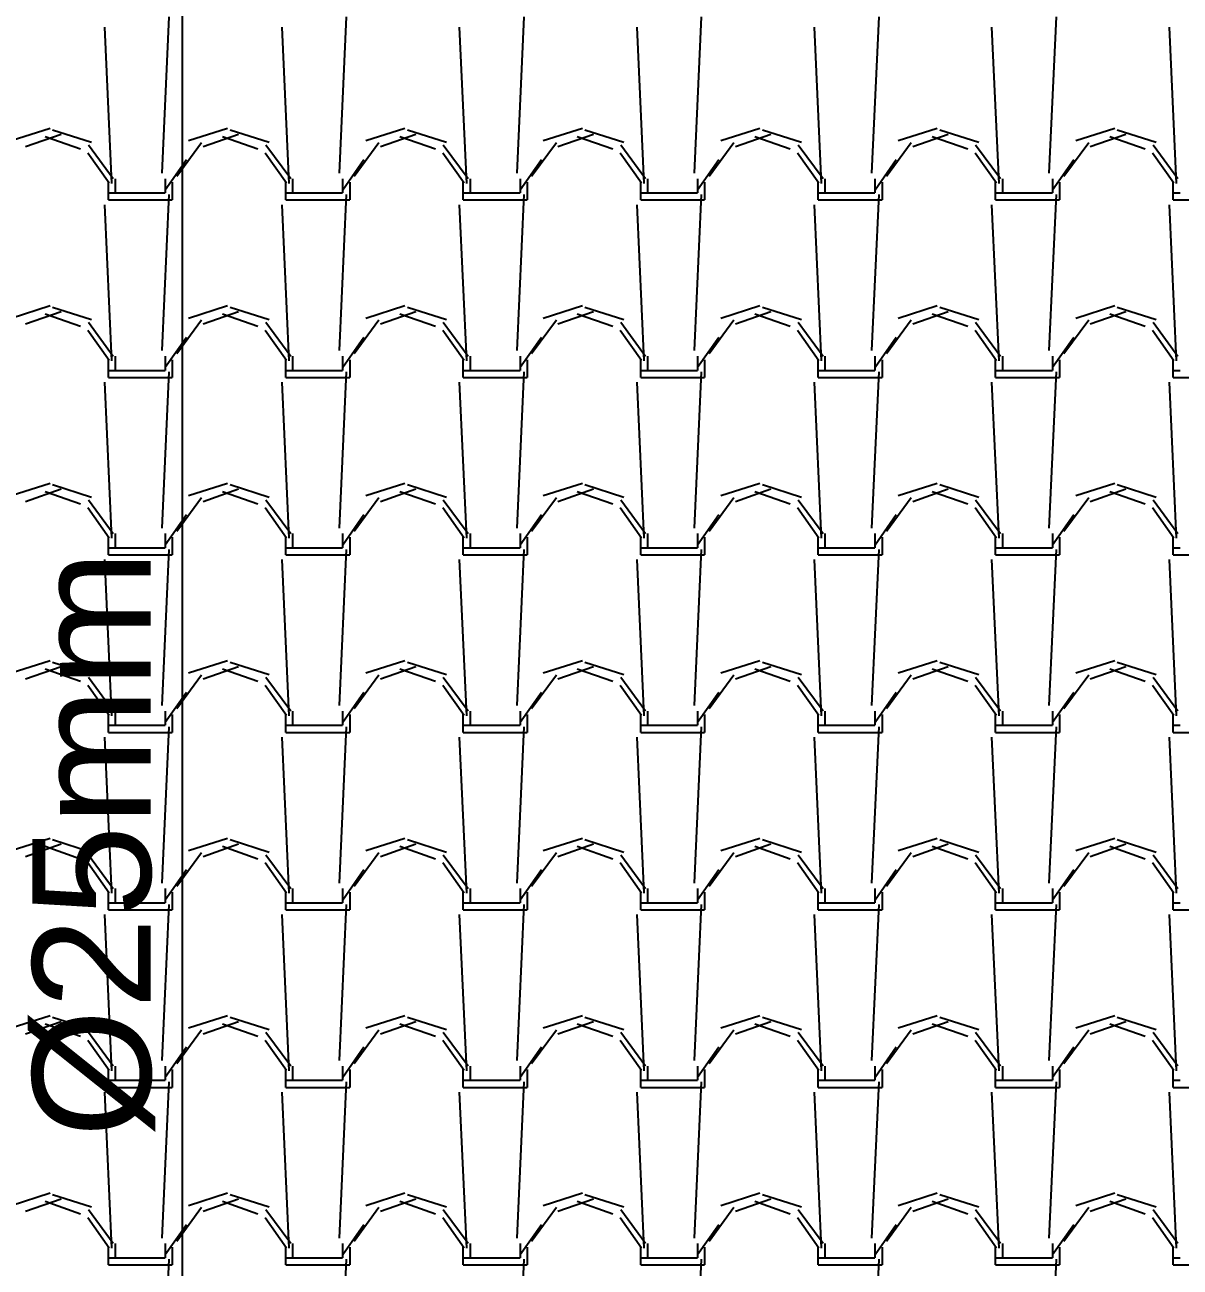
# Model space of a CAD drawing. Header units: millimetres. Extents: x 3923 to 4007, y 744 to 863.
# Drawn here: x 3936.425 to 3938.086, y 832.722 to 834.508 of the extents above; entities that cross this region are included whole.
import ezdxf
from ezdxf.enums import TextEntityAlignment as Align

# ---------------------------------------------------------------- set-up
doc = ezdxf.new("R2010")
doc.units = ezdxf.units.MM
for name, color, linetype in [('-HIDRO', 8, 'Continuous'), ('HID-TUBPRIMARIO', 5, 'Continuous'), ('TEXTO', 3, 'Continuous')]:
    doc.layers.add(name, color=color, linetype=linetype)
doc.styles.get("Standard").update_dxf_attribs({"font": 'arial.ttf'})

msp = doc.modelspace()

# ---------------------------------------------------------------- linework, layer by layer
at = {"layer": '-HIDRO', "linetype": 'Continuous'}
for p, q in [((3936.5503, 834.2797), (3936.5401, 834.5042)), ((3936.6226, 834.2943), (3936.6328, 834.5189)), ((3936.8054, 834.2797), (3936.7952, 834.5042)), ((3936.8777, 834.2943), (3936.8879, 834.5189)), ((3937.0606, 834.2797), (3937.0504, 834.5042)), ((3937.1329, 834.2943), (3937.1431, 834.5189)), ((3937.3157, 834.2797), (3937.3055, 834.5042)), ((3937.388, 834.2943), (3937.3982, 834.5189)), ((3937.5709, 834.2797), (3937.5607, 834.5042)), ((3937.6432, 834.2943), (3937.6534, 834.5189)), ((3937.826, 834.2797), (3937.8158, 834.5042)), ((3937.8983, 834.2943), (3937.9085, 834.5189)), ((3938.0812, 834.2797), (3938.071, 834.5042)), ((3936.4614, 834.3586), (3936.4053, 834.3408)), ((3936.4773, 834.3501), (3936.4262, 834.3322)), ((3936.5052, 834.3288), (3936.4542, 834.3467)), ((3936.5212, 834.3385), (3936.4651, 834.3564)), ((3936.7166, 834.3586), (3936.6604, 834.3408)), ((3936.7324, 834.3501), (3936.6814, 834.3322)), ((3936.7604, 834.3288), (3936.7093, 834.3467)), ((3936.7764, 834.3385), (3936.7202, 834.3564)), ((3936.9717, 834.3586), (3936.9156, 834.3408)), ((3936.9876, 834.3501), (3936.9365, 834.3322)), ((3937.0155, 834.3288), (3936.9645, 834.3467)), ((3937.0315, 834.3385), (3936.9754, 834.3564)), ((3937.2269, 834.3586), (3937.1707, 834.3408)), ((3937.2427, 834.3501), (3937.1917, 834.3322)), ((3937.2707, 834.3288), (3937.2196, 834.3467)), ((3937.2867, 834.3385), (3937.2305, 834.3564)), ((3937.482, 834.3586), (3937.4259, 834.3408)), ((3937.4979, 834.3501), (3937.4468, 834.3322)), ((3937.5258, 834.3288), (3937.4748, 834.3467)), ((3937.5418, 834.3385), (3937.4857, 834.3564)), ((3937.7372, 834.3586), (3937.681, 834.3408)), ((3937.753, 834.3501), (3937.702, 834.3322)), ((3937.781, 834.3288), (3937.7299, 834.3467)), ((3937.797, 834.3385), (3937.7408, 834.3564)), ((3937.9923, 834.3586), (3937.9362, 834.3408)), ((3938.0082, 834.3501), (3937.9571, 834.3322)), ((3938.0361, 834.3288), (3937.9851, 834.3467)), ((3938.0521, 834.3385), (3937.996, 834.3564)), ((3936.5523, 834.2862), (3936.5166, 834.3346)), ((3936.6792, 834.338), (3936.6435, 834.2895)), ((3936.8075, 834.2862), (3936.7717, 834.3346)), ((3936.9344, 834.338), (3936.8987, 834.2895)), ((3937.0626, 834.2862), (3937.0269, 834.3346)), ((3937.1895, 834.338), (3937.1538, 834.2895)), ((3937.3178, 834.2862), (3937.282, 834.3346)), ((3937.4447, 834.338), (3937.409, 834.2895)), ((3937.5729, 834.2862), (3937.5372, 834.3346)), ((3937.6998, 834.338), (3937.6641, 834.2895)), ((3937.8281, 834.2862), (3937.7923, 834.3346)), ((3937.955, 834.338), (3937.9193, 834.2895)), ((3938.0832, 834.2862), (3938.0475, 834.3346)), ((3936.5464, 834.2799), (3936.5157, 834.3233)), ((3936.6577, 834.3133), (3936.6271, 834.2699)), ((3936.8015, 834.2799), (3936.7709, 834.3233)), ((3936.9128, 834.3133), (3936.8822, 834.2699)), ((3937.0567, 834.2799), (3937.026, 834.3233)), ((3937.168, 834.3133), (3937.1374, 834.2699)), ((3937.3118, 834.2799), (3937.2812, 834.3233)), ((3937.4231, 834.3133), (3937.3925, 834.2699)), ((3937.567, 834.2799), (3937.5363, 834.3233)), ((3937.6783, 834.3133), (3937.6477, 834.2699)), ((3937.8221, 834.2799), (3937.7915, 834.3233)), ((3937.9334, 834.3133), (3937.9028, 834.2699)), ((3938.0773, 834.2799), (3938.0466, 834.3233)), ((3936.5453, 834.2558), (3936.5453, 834.2813)), ((3936.5555, 834.266), (3936.5555, 834.2864)), ((3936.627, 834.2864), (3936.627, 834.266)), ((3936.6372, 834.2813), (3936.6372, 834.2558)), ((3936.8005, 834.2558), (3936.8005, 834.2813)), ((3936.8107, 834.266), (3936.8107, 834.2864)), ((3936.8821, 834.2864), (3936.8821, 834.266)), ((3936.8923, 834.2813), (3936.8923, 834.2558)), ((3937.0556, 834.2558), (3937.0556, 834.2813)), ((3937.0658, 834.266), (3937.0658, 834.2864)), ((3937.1373, 834.2864), (3937.1373, 834.266)), ((3937.1475, 834.2813), (3937.1475, 834.2558)), ((3937.3108, 834.2558), (3937.3108, 834.2813)), ((3937.321, 834.266), (3937.321, 834.2864)), ((3937.3924, 834.2864), (3937.3924, 834.266)), ((3937.4026, 834.2813), (3937.4026, 834.2558)), ((3937.5659, 834.2558), (3937.5659, 834.2813)), ((3937.5761, 834.266), (3937.5761, 834.2864)), ((3937.6476, 834.2864), (3937.6476, 834.266)), ((3937.6578, 834.2813), (3937.6578, 834.2558)), ((3937.8211, 834.2558), (3937.8211, 834.2813)), ((3937.8313, 834.266), (3937.8313, 834.2864)), ((3937.9027, 834.2864), (3937.9027, 834.266)), ((3937.9129, 834.2813), (3937.9129, 834.2558)), ((3938.0762, 834.2558), (3938.0762, 834.2813)), ((3936.5453, 834.266), (3936.5555, 834.266)), ((3936.5453, 834.2558), (3936.5555, 834.2558)), ((3936.5555, 834.266), (3936.627, 834.266)), ((3936.5555, 834.2558), (3936.6372, 834.2558)), ((3936.6226, 834.0392), (3936.6328, 834.2637)), ((3936.8005, 834.266), (3936.8107, 834.266)), ((3936.8005, 834.2558), (3936.8107, 834.2558)), ((3936.8107, 834.266), (3936.8821, 834.266)), ((3936.8107, 834.2558), (3936.8923, 834.2558)), ((3936.8777, 834.0392), (3936.8879, 834.2637)), ((3937.0556, 834.266), (3937.0658, 834.266)), ((3937.0556, 834.2558), (3937.0658, 834.2558)), ((3937.0658, 834.266), (3937.1373, 834.266)), ((3937.0658, 834.2558), (3937.1475, 834.2558)), ((3937.1329, 834.0392), (3937.1431, 834.2637)), ((3937.3108, 834.266), (3937.321, 834.266)), ((3937.3108, 834.2558), (3937.321, 834.2558)), ((3937.321, 834.266), (3937.3924, 834.266)), ((3937.321, 834.2558), (3937.4026, 834.2558)), ((3937.388, 834.0392), (3937.3982, 834.2637)), ((3937.5659, 834.266), (3937.5761, 834.266)), ((3937.5659, 834.2558), (3937.5761, 834.2558)), ((3937.5761, 834.266), (3937.6476, 834.266)), ((3937.5761, 834.2558), (3937.6578, 834.2558)), ((3937.6432, 834.0392), (3937.6534, 834.2637)), ((3937.8211, 834.266), (3937.8313, 834.266)), ((3937.8211, 834.2558), (3937.8313, 834.2558)), ((3937.8313, 834.266), (3937.9027, 834.266)), ((3937.8313, 834.2558), (3937.9129, 834.2558)), ((3937.8983, 834.0392), (3937.9085, 834.2637)), ((3938.0762, 834.266), (3938.0864, 834.266)), ((3938.0762, 834.2558), (3938.0864, 834.2558)), ((3938.0864, 834.2558), (3938.1681, 834.2558)), ((3936.5503, 834.0245), (3936.5401, 834.249)), ((3936.8054, 834.0245), (3936.7952, 834.249)), ((3937.0606, 834.0245), (3937.0504, 834.249)), ((3937.3157, 834.0245), (3937.3055, 834.249)), ((3937.5709, 834.0245), (3937.5607, 834.249)), ((3937.826, 834.0245), (3937.8158, 834.249)), ((3938.0812, 834.0245), (3938.071, 834.249)), ((3936.4614, 834.1035), (3936.4053, 834.0856)), ((3936.4773, 834.0949), (3936.4262, 834.0771)), ((3936.5212, 834.0834), (3936.4651, 834.1012)), ((3936.7166, 834.1035), (3936.6604, 834.0856)), ((3936.7324, 834.0949), (3936.6814, 834.0771)), ((3936.7764, 834.0834), (3936.7202, 834.1012)), ((3936.9717, 834.1035), (3936.9156, 834.0856)), ((3936.9876, 834.0949), (3936.9365, 834.0771)), ((3937.0315, 834.0834), (3936.9754, 834.1012)), ((3937.2269, 834.1035), (3937.1707, 834.0856)), ((3937.2427, 834.0949), (3937.1917, 834.0771)), ((3937.2867, 834.0834), (3937.2305, 834.1012)), ((3937.482, 834.1035), (3937.4259, 834.0856)), ((3937.4979, 834.0949), (3937.4468, 834.0771)), ((3937.5418, 834.0834), (3937.4857, 834.1012)), ((3937.7372, 834.1035), (3937.681, 834.0856)), ((3937.753, 834.0949), (3937.702, 834.0771)), ((3937.797, 834.0834), (3937.7408, 834.1012)), ((3937.9923, 834.1035), (3937.9362, 834.0856)), ((3938.0082, 834.0949), (3937.9571, 834.0771)), ((3938.0521, 834.0834), (3937.996, 834.1012)), ((3936.5052, 834.0737), (3936.4542, 834.0915)), ((3936.5523, 834.031), (3936.5166, 834.0795)), ((3936.6792, 834.0829), (3936.6435, 834.0344)), ((3936.7604, 834.0737), (3936.7093, 834.0915)), ((3936.8075, 834.031), (3936.7717, 834.0795)), ((3936.9344, 834.0829), (3936.8987, 834.0344)), ((3937.0155, 834.0737), (3936.9645, 834.0915)), ((3937.0626, 834.031), (3937.0269, 834.0795)), ((3937.1895, 834.0829), (3937.1538, 834.0344)), ((3937.2707, 834.0737), (3937.2196, 834.0915)), ((3937.3178, 834.031), (3937.282, 834.0795)), ((3937.4447, 834.0829), (3937.409, 834.0344)), ((3937.5258, 834.0737), (3937.4748, 834.0915)), ((3937.5729, 834.031), (3937.5372, 834.0795)), ((3937.6998, 834.0829), (3937.6641, 834.0344)), ((3937.781, 834.0737), (3937.7299, 834.0915)), ((3937.8281, 834.031), (3937.7923, 834.0795)), ((3937.955, 834.0829), (3937.9193, 834.0344)), ((3938.0361, 834.0737), (3937.9851, 834.0915)), ((3938.0832, 834.031), (3938.0475, 834.0795)), ((3936.5464, 834.0248), (3936.5157, 834.0681)), ((3936.6577, 834.0582), (3936.6271, 834.0148)), ((3936.8015, 834.0248), (3936.7709, 834.0681)), ((3936.9128, 834.0582), (3936.8822, 834.0148)), ((3937.0567, 834.0248), (3937.026, 834.0681)), ((3937.168, 834.0582), (3937.1374, 834.0148)), ((3937.3118, 834.0248), (3937.2812, 834.0681)), ((3937.4231, 834.0582), (3937.3925, 834.0148)), ((3937.567, 834.0247), (3937.5363, 834.0681)), ((3937.6783, 834.0582), (3937.6477, 834.0148)), ((3937.8221, 834.0247), (3937.7915, 834.0681)), ((3937.9334, 834.0582), (3937.9028, 834.0148)), ((3938.0773, 834.0247), (3938.0466, 834.0681)), ((3936.5453, 834.0006), (3936.5453, 834.0262)), ((3936.5555, 834.0108), (3936.5555, 834.0313)), ((3936.627, 834.0313), (3936.627, 834.0108)), ((3936.6372, 834.0262), (3936.6372, 834.0006)), ((3936.8005, 834.0006), (3936.8005, 834.0262)), ((3936.8107, 834.0108), (3936.8107, 834.0313)), ((3936.8821, 834.0313), (3936.8821, 834.0108)), ((3936.8923, 834.0262), (3936.8923, 834.0006)), ((3937.0556, 834.0006), (3937.0556, 834.0262)), ((3937.0658, 834.0108), (3937.0658, 834.0313)), ((3937.1373, 834.0313), (3937.1373, 834.0108)), ((3937.1475, 834.0262), (3937.1475, 834.0006)), ((3937.3108, 834.0006), (3937.3108, 834.0262)), ((3937.321, 834.0108), (3937.321, 834.0313)), ((3937.3924, 834.0313), (3937.3924, 834.0108)), ((3937.4026, 834.0262), (3937.4026, 834.0006)), ((3937.5659, 834.0006), (3937.5659, 834.0262)), ((3937.5761, 834.0108), (3937.5761, 834.0313)), ((3937.6476, 834.0313), (3937.6476, 834.0108)), ((3937.6578, 834.0262), (3937.6578, 834.0006)), ((3937.8211, 834.0006), (3937.8211, 834.0262)), ((3937.8313, 834.0108), (3937.8313, 834.0313)), ((3937.9027, 834.0313), (3937.9027, 834.0108)), ((3937.9129, 834.0262), (3937.9129, 834.0006)), ((3938.0762, 834.0006), (3938.0762, 834.0262)), ((3936.5453, 834.0108), (3936.5555, 834.0108)), ((3936.5555, 834.0108), (3936.627, 834.0108)), ((3936.6226, 833.784), (3936.6328, 834.0086)), ((3936.8005, 834.0108), (3936.8107, 834.0108)), ((3936.8107, 834.0108), (3936.8821, 834.0108)), ((3936.8777, 833.784), (3936.8879, 834.0086)), ((3937.0556, 834.0108), (3937.0658, 834.0108)), ((3937.0658, 834.0108), (3937.1373, 834.0108)), ((3937.1329, 833.784), (3937.1431, 834.0086)), ((3937.3108, 834.0108), (3937.321, 834.0108)), ((3937.321, 834.0108), (3937.3924, 834.0108)), ((3937.388, 833.784), (3937.3982, 834.0086)), ((3937.5659, 834.0108), (3937.5761, 834.0108)), ((3937.5761, 834.0108), (3937.6476, 834.0108)), ((3937.6432, 833.784), (3937.6534, 834.0086)), ((3937.8211, 834.0108), (3937.8313, 834.0108)), ((3937.8313, 834.0108), (3937.9027, 834.0108)), ((3937.8983, 833.784), (3937.9085, 834.0086)), ((3938.0762, 834.0108), (3938.0864, 834.0108)), ((3936.5503, 833.7694), (3936.5401, 833.9939)), ((3936.5453, 834.0006), (3936.5555, 834.0006)), ((3936.5555, 834.0006), (3936.6372, 834.0006)), ((3936.8054, 833.7694), (3936.7952, 833.9939)), ((3936.8005, 834.0006), (3936.8107, 834.0006)), ((3936.8107, 834.0006), (3936.8923, 834.0006)), ((3937.0606, 833.7694), (3937.0504, 833.9939)), ((3937.0556, 834.0006), (3937.0658, 834.0006)), ((3937.0658, 834.0006), (3937.1475, 834.0006)), ((3937.3157, 833.7694), (3937.3055, 833.9939)), ((3937.3108, 834.0006), (3937.321, 834.0006)), ((3937.321, 834.0006), (3937.4026, 834.0006)), ((3937.5709, 833.7694), (3937.5607, 833.9939)), ((3937.5659, 834.0006), (3937.5761, 834.0006)), ((3937.5761, 834.0006), (3937.6578, 834.0006)), ((3937.826, 833.7694), (3937.8158, 833.9939)), ((3937.8211, 834.0006), (3937.8313, 834.0006)), ((3937.8313, 834.0006), (3937.9129, 834.0006)), ((3938.0812, 833.7694), (3938.071, 833.9939)), ((3938.0762, 834.0006), (3938.0864, 834.0006)), ((3938.0864, 834.0006), (3938.1681, 834.0006)), ((3936.4614, 833.8483), (3936.4053, 833.8305)), ((3936.5212, 833.8282), (3936.4651, 833.8461)), ((3936.7166, 833.8483), (3936.6604, 833.8305)), ((3936.7764, 833.8282), (3936.7202, 833.8461)), ((3936.9717, 833.8483), (3936.9156, 833.8305)), ((3937.0315, 833.8282), (3936.9754, 833.8461)), ((3937.2269, 833.8483), (3937.1707, 833.8305)), ((3937.2867, 833.8282), (3937.2305, 833.8461)), ((3937.482, 833.8483), (3937.4259, 833.8305)), ((3937.5418, 833.8282), (3937.4857, 833.8461)), ((3937.7372, 833.8483), (3937.681, 833.8305)), ((3937.797, 833.8282), (3937.7408, 833.8461)), ((3937.9923, 833.8483), (3937.9362, 833.8305)), ((3938.0521, 833.8282), (3937.996, 833.8461)), ((3936.4773, 833.8398), (3936.4262, 833.8219)), ((3936.5052, 833.8185), (3936.4542, 833.8364)), ((3936.5523, 833.7759), (3936.5166, 833.8243)), ((3936.6792, 833.8277), (3936.6435, 833.7792)), ((3936.7324, 833.8398), (3936.6814, 833.8219)), ((3936.7604, 833.8185), (3936.7093, 833.8364)), ((3936.8075, 833.7759), (3936.7718, 833.8243)), ((3936.9344, 833.8277), (3936.8987, 833.7792)), ((3936.9876, 833.8398), (3936.9365, 833.8219)), ((3937.0155, 833.8185), (3936.9645, 833.8364)), ((3937.0626, 833.7759), (3937.0269, 833.8243)), ((3937.1895, 833.8277), (3937.1538, 833.7792)), ((3937.2427, 833.8398), (3937.1917, 833.8219)), ((3937.2707, 833.8185), (3937.2196, 833.8364)), ((3937.3178, 833.7759), (3937.282, 833.8243)), ((3937.4447, 833.8277), (3937.409, 833.7792)), ((3937.4979, 833.8398), (3937.4468, 833.8219)), ((3937.5258, 833.8185), (3937.4748, 833.8364)), ((3937.5729, 833.7759), (3937.5372, 833.8243)), ((3937.6998, 833.8277), (3937.6641, 833.7792)), ((3937.753, 833.8398), (3937.702, 833.8219)), ((3937.781, 833.8185), (3937.7299, 833.8364)), ((3937.8281, 833.7759), (3937.7923, 833.8243)), ((3937.955, 833.8277), (3937.9193, 833.7792)), ((3938.0082, 833.8398), (3937.9571, 833.8219)), ((3938.0361, 833.8185), (3937.9851, 833.8364)), ((3938.0832, 833.7759), (3938.0475, 833.8243)), ((3936.5464, 833.7696), (3936.5157, 833.813)), ((3936.8015, 833.7696), (3936.7709, 833.813)), ((3937.0567, 833.7696), (3937.026, 833.813)), ((3937.3118, 833.7696), (3937.2812, 833.813)), ((3937.567, 833.7696), (3937.5363, 833.813)), ((3937.8221, 833.7696), (3937.7915, 833.813)), ((3938.0773, 833.7696), (3938.0466, 833.813)), ((3936.6577, 833.803), (3936.6271, 833.7596)), ((3936.9128, 833.803), (3936.8822, 833.7596)), ((3937.168, 833.803), (3937.1374, 833.7596)), ((3937.4231, 833.803), (3937.3925, 833.7596)), ((3937.6783, 833.803), (3937.6477, 833.7596)), ((3937.9334, 833.803), (3937.9028, 833.7596)), ((3936.5453, 833.7455), (3936.5453, 833.771)), ((3936.5555, 833.7557), (3936.5555, 833.7761)), ((3936.627, 833.7761), (3936.627, 833.7557)), ((3936.6372, 833.771), (3936.6372, 833.7455)), ((3936.8005, 833.7455), (3936.8005, 833.771)), ((3936.8107, 833.7557), (3936.8107, 833.7761)), ((3936.8821, 833.7761), (3936.8821, 833.7557)), ((3936.8923, 833.771), (3936.8923, 833.7455)), ((3937.0556, 833.7455), (3937.0556, 833.771)), ((3937.0658, 833.7557), (3937.0658, 833.7761)), ((3937.1373, 833.7761), (3937.1373, 833.7557)), ((3937.1475, 833.771), (3937.1475, 833.7455)), ((3937.3108, 833.7455), (3937.3108, 833.771)), ((3937.321, 833.7557), (3937.321, 833.7761)), ((3937.3924, 833.7761), (3937.3924, 833.7557)), ((3937.4026, 833.771), (3937.4026, 833.7455)), ((3937.5659, 833.7455), (3937.5659, 833.771)), ((3937.5761, 833.7557), (3937.5761, 833.7761)), ((3937.6476, 833.7761), (3937.6476, 833.7557)), ((3937.6578, 833.771), (3937.6578, 833.7455)), ((3937.8211, 833.7455), (3937.8211, 833.771)), ((3937.8313, 833.7557), (3937.8313, 833.7761)), ((3937.9027, 833.7761), (3937.9027, 833.7557)), ((3937.9129, 833.771), (3937.9129, 833.7455)), ((3938.0762, 833.7455), (3938.0762, 833.771)), ((3936.5453, 833.7557), (3936.5555, 833.7557)), ((3936.5555, 833.7557), (3936.627, 833.7557)), ((3936.6226, 833.5289), (3936.6328, 833.7534)), ((3936.8005, 833.7557), (3936.8107, 833.7557)), ((3936.8107, 833.7557), (3936.8821, 833.7557)), ((3936.8777, 833.5289), (3936.8879, 833.7534)), ((3937.0556, 833.7557), (3937.0658, 833.7557)), ((3937.0658, 833.7557), (3937.1373, 833.7557)), ((3937.1329, 833.5289), (3937.1431, 833.7534)), ((3937.3108, 833.7557), (3937.321, 833.7557)), ((3937.321, 833.7557), (3937.3924, 833.7557)), ((3937.388, 833.5289), (3937.3982, 833.7534)), ((3937.5659, 833.7557), (3937.5761, 833.7557)), ((3937.5761, 833.7557), (3937.6476, 833.7557)), ((3937.6432, 833.5289), (3937.6534, 833.7534)), ((3937.8211, 833.7557), (3937.8313, 833.7557)), ((3937.8313, 833.7557), (3937.9027, 833.7557)), ((3937.8983, 833.5289), (3937.9085, 833.7534)), ((3938.0762, 833.7557), (3938.0864, 833.7557)), ((3936.5503, 833.5142), (3936.5401, 833.7387)), ((3936.5453, 833.7455), (3936.5555, 833.7455)), ((3936.5555, 833.7455), (3936.6372, 833.7455)), ((3936.8054, 833.5142), (3936.7952, 833.7387)), ((3936.8005, 833.7455), (3936.8107, 833.7455)), ((3936.8107, 833.7455), (3936.8923, 833.7455)), ((3937.0606, 833.5142), (3937.0504, 833.7387)), ((3937.0556, 833.7455), (3937.0658, 833.7455)), ((3937.0658, 833.7455), (3937.1475, 833.7455)), ((3937.3157, 833.5142), (3937.3055, 833.7387)), ((3937.3108, 833.7455), (3937.321, 833.7455)), ((3937.321, 833.7455), (3937.4026, 833.7455)), ((3937.5709, 833.5142), (3937.5607, 833.7387)), ((3937.5659, 833.7455), (3937.5761, 833.7455)), ((3937.5761, 833.7455), (3937.6578, 833.7455)), ((3937.826, 833.5142), (3937.8158, 833.7387)), ((3937.8211, 833.7455), (3937.8313, 833.7455)), ((3937.8313, 833.7455), (3937.9129, 833.7455)), ((3938.0812, 833.5142), (3938.071, 833.7387)), ((3938.0762, 833.7455), (3938.0864, 833.7455)), ((3938.0864, 833.7455), (3938.1681, 833.7455)), ((3936.4614, 833.5932), (3936.4053, 833.5753)), ((3936.7166, 833.5932), (3936.6604, 833.5753)), ((3936.9717, 833.5932), (3936.9156, 833.5753)), ((3937.2269, 833.5932), (3937.1707, 833.5753)), ((3937.482, 833.5932), (3937.4259, 833.5753)), ((3937.7372, 833.5932), (3937.681, 833.5753)), ((3937.9923, 833.5932), (3937.9362, 833.5753)), ((3936.4773, 833.5846), (3936.4262, 833.5668)), ((3936.5052, 833.5634), (3936.4542, 833.5812)), ((3936.5212, 833.573), (3936.4651, 833.5909)), ((3936.7324, 833.5846), (3936.6814, 833.5668)), ((3936.7604, 833.5634), (3936.7093, 833.5812)), ((3936.7764, 833.573), (3936.7202, 833.5909)), ((3936.9876, 833.5846), (3936.9365, 833.5668)), ((3937.0155, 833.5634), (3936.9645, 833.5812)), ((3937.0315, 833.573), (3936.9754, 833.5909)), ((3937.2427, 833.5846), (3937.1917, 833.5668)), ((3937.2707, 833.5634), (3937.2196, 833.5812)), ((3937.2867, 833.573), (3937.2305, 833.5909)), ((3937.4979, 833.5846), (3937.4468, 833.5668)), ((3937.5258, 833.5634), (3937.4748, 833.5812)), ((3937.5418, 833.573), (3937.4857, 833.5909)), ((3937.753, 833.5846), (3937.702, 833.5668)), ((3937.781, 833.5634), (3937.7299, 833.5812)), ((3937.797, 833.573), (3937.7408, 833.5909)), ((3938.0082, 833.5846), (3937.9571, 833.5668)), ((3938.0361, 833.5634), (3937.9851, 833.5812)), ((3938.0521, 833.573), (3937.996, 833.5909)), ((3936.5464, 833.5145), (3936.5157, 833.5578)), ((3936.5523, 833.5207), (3936.5166, 833.5692)), ((3936.6792, 833.5726), (3936.6435, 833.5241)), ((3936.8015, 833.5145), (3936.7709, 833.5578)), ((3936.8075, 833.5207), (3936.7718, 833.5692)), ((3936.9344, 833.5726), (3936.8987, 833.5241)), ((3937.0567, 833.5145), (3937.026, 833.5578)), ((3937.0626, 833.5207), (3937.0269, 833.5692)), ((3937.1895, 833.5726), (3937.1538, 833.5241)), ((3937.3118, 833.5145), (3937.2812, 833.5578)), ((3937.3178, 833.5207), (3937.282, 833.5692)), ((3937.4447, 833.5726), (3937.409, 833.5241)), ((3937.567, 833.5145), (3937.5363, 833.5578)), ((3937.5729, 833.5207), (3937.5372, 833.5692)), ((3937.6998, 833.5726), (3937.6641, 833.5241)), ((3937.8221, 833.5144), (3937.7915, 833.5578)), ((3937.8281, 833.5207), (3937.7923, 833.5692)), ((3937.955, 833.5726), (3937.9193, 833.5241)), ((3938.0773, 833.5144), (3938.0466, 833.5578)), ((3938.0832, 833.5207), (3938.0475, 833.5692)), ((3936.6577, 833.5479), (3936.6271, 833.5045)), ((3936.9128, 833.5479), (3936.8822, 833.5045)), ((3937.168, 833.5479), (3937.1374, 833.5045)), ((3937.4231, 833.5479), (3937.3925, 833.5045)), ((3937.6783, 833.5479), (3937.6477, 833.5045)), ((3937.9334, 833.5479), (3937.9028, 833.5045)), ((3936.5555, 833.5005), (3936.5555, 833.521)), ((3936.627, 833.521), (3936.627, 833.5005)), ((3936.8107, 833.5005), (3936.8107, 833.521)), ((3936.8821, 833.521), (3936.8821, 833.5005)), ((3937.0658, 833.5005), (3937.0658, 833.521)), ((3937.1373, 833.521), (3937.1373, 833.5005)), ((3937.321, 833.5005), (3937.321, 833.521)), ((3937.3924, 833.521), (3937.3924, 833.5005)), ((3937.5761, 833.5005), (3937.5761, 833.521)), ((3937.6476, 833.521), (3937.6476, 833.5005)), ((3937.8313, 833.5005), (3937.8313, 833.521)), ((3937.9027, 833.521), (3937.9027, 833.5005)), ((3936.5453, 833.4903), (3936.5453, 833.5159)), ((3936.6372, 833.5159), (3936.6372, 833.4903)), ((3936.8005, 833.4903), (3936.8005, 833.5159)), ((3936.8923, 833.5159), (3936.8923, 833.4903)), ((3937.0556, 833.4903), (3937.0556, 833.5159)), ((3937.1475, 833.5159), (3937.1475, 833.4903)), ((3937.3108, 833.4903), (3937.3108, 833.5159)), ((3937.4026, 833.5159), (3937.4026, 833.4903)), ((3937.5659, 833.4903), (3937.5659, 833.5159)), ((3937.6578, 833.5159), (3937.6578, 833.4903)), ((3937.8211, 833.4903), (3937.8211, 833.5159)), ((3937.9129, 833.5159), (3937.9129, 833.4903)), ((3938.0762, 833.4903), (3938.0762, 833.5159)), ((3936.5453, 833.5005), (3936.5555, 833.5005)), ((3936.5453, 833.4903), (3936.5555, 833.4903)), ((3936.5555, 833.5005), (3936.627, 833.5005)), ((3936.5555, 833.4903), (3936.6372, 833.4903)), ((3936.6226, 833.2737), (3936.6328, 833.4983)), ((3936.8005, 833.5005), (3936.8107, 833.5005)), ((3936.8005, 833.4903), (3936.8107, 833.4903)), ((3936.8107, 833.5005), (3936.8821, 833.5005)), ((3936.8107, 833.4903), (3936.8923, 833.4903)), ((3936.8777, 833.2737), (3936.8879, 833.4983)), ((3937.0556, 833.5005), (3937.0658, 833.5005)), ((3937.0556, 833.4903), (3937.0658, 833.4903)), ((3937.0658, 833.5005), (3937.1373, 833.5005)), ((3937.0658, 833.4903), (3937.1475, 833.4903)), ((3937.1329, 833.2737), (3937.1431, 833.4983)), ((3937.3108, 833.5005), (3937.321, 833.5005)), ((3937.3108, 833.4903), (3937.321, 833.4903)), ((3937.321, 833.5005), (3937.3924, 833.5005)), ((3937.321, 833.4903), (3937.4026, 833.4903)), ((3937.388, 833.2737), (3937.3982, 833.4983)), ((3937.5659, 833.5005), (3937.5761, 833.5005)), ((3937.5659, 833.4903), (3937.5761, 833.4903)), ((3937.5761, 833.5005), (3937.6476, 833.5005)), ((3937.5761, 833.4903), (3937.6578, 833.4903)), ((3937.6432, 833.2737), (3937.6534, 833.4983)), ((3937.8211, 833.5005), (3937.8313, 833.5005)), ((3937.8211, 833.4903), (3937.8313, 833.4903)), ((3937.8313, 833.5005), (3937.9027, 833.5005)), ((3937.8313, 833.4903), (3937.9129, 833.4903)), ((3937.8983, 833.2737), (3937.9085, 833.4983)), ((3938.0762, 833.5005), (3938.0864, 833.5005)), ((3938.0762, 833.4903), (3938.0864, 833.4903)), ((3938.0864, 833.4903), (3938.1681, 833.4903)), ((3936.5503, 833.2591), (3936.5401, 833.4836)), ((3936.8054, 833.2591), (3936.7952, 833.4836)), ((3937.0606, 833.2591), (3937.0504, 833.4836)), ((3937.3157, 833.2591), (3937.3055, 833.4836)), ((3937.5709, 833.2591), (3937.5607, 833.4836)), ((3937.826, 833.2591), (3937.8158, 833.4836)), ((3938.0812, 833.2591), (3938.071, 833.4836)), ((3936.4614, 833.338), (3936.4053, 833.3202)), ((3936.4773, 833.3295), (3936.4262, 833.3116)), ((3936.5052, 833.3082), (3936.4542, 833.3261)), ((3936.5212, 833.3179), (3936.4651, 833.3358)), ((3936.7166, 833.338), (3936.6604, 833.3202)), ((3936.7324, 833.3295), (3936.6814, 833.3116)), ((3936.7604, 833.3082), (3936.7093, 833.3261)), ((3936.7764, 833.3179), (3936.7202, 833.3358)), ((3936.9717, 833.338), (3936.9156, 833.3202)), ((3936.9876, 833.3295), (3936.9365, 833.3116)), ((3937.0155, 833.3082), (3936.9645, 833.3261)), ((3937.0315, 833.3179), (3936.9754, 833.3358)), ((3937.2269, 833.338), (3937.1707, 833.3202)), ((3937.2427, 833.3295), (3937.1917, 833.3116)), ((3937.2707, 833.3082), (3937.2196, 833.3261)), ((3937.2867, 833.3179), (3937.2305, 833.3358)), ((3937.482, 833.338), (3937.4259, 833.3202)), ((3937.4979, 833.3295), (3937.4468, 833.3116)), ((3937.5258, 833.3082), (3937.4748, 833.3261)), ((3937.5418, 833.3179), (3937.4857, 833.3358)), ((3937.7372, 833.338), (3937.681, 833.3202)), ((3937.753, 833.3295), (3937.702, 833.3116)), ((3937.781, 833.3082), (3937.7299, 833.3261)), ((3937.797, 833.3179), (3937.7408, 833.3358)), ((3937.9923, 833.338), (3937.9362, 833.3202)), ((3938.0082, 833.3295), (3937.9571, 833.3116)), ((3938.0361, 833.3082), (3937.9851, 833.3261)), ((3938.0521, 833.3179), (3937.996, 833.3358)), ((3936.5523, 833.2656), (3936.5166, 833.314)), ((3936.6792, 833.3174), (3936.6435, 833.2689)), ((3936.8075, 833.2656), (3936.7718, 833.314)), ((3936.9344, 833.3174), (3936.8987, 833.2689)), ((3937.0626, 833.2656), (3937.0269, 833.314)), ((3937.1895, 833.3174), (3937.1538, 833.2689)), ((3937.3178, 833.2656), (3937.282, 833.314)), ((3937.4447, 833.3174), (3937.409, 833.2689)), ((3937.5729, 833.2656), (3937.5372, 833.314)), ((3937.6998, 833.3174), (3937.6641, 833.2689)), ((3937.8281, 833.2656), (3937.7923, 833.314)), ((3937.955, 833.3174), (3937.9192, 833.2689)), ((3938.0832, 833.2656), (3938.0475, 833.314)), ((3936.5463, 833.2593), (3936.5157, 833.3027)), ((3936.6577, 833.2927), (3936.6271, 833.2493)), ((3936.8015, 833.2593), (3936.7709, 833.3027)), ((3936.9128, 833.2927), (3936.8822, 833.2493)), ((3937.0567, 833.2593), (3937.026, 833.3027)), ((3937.168, 833.2927), (3937.1374, 833.2493)), ((3937.3118, 833.2593), (3937.2812, 833.3027)), ((3937.4231, 833.2927), (3937.3925, 833.2493)), ((3937.567, 833.2593), (3937.5363, 833.3027)), ((3937.6783, 833.2927), (3937.6477, 833.2493)), ((3937.8221, 833.2593), (3937.7915, 833.3027)), ((3937.9334, 833.2927), (3937.9028, 833.2493)), ((3938.0773, 833.2593), (3938.0466, 833.3027)), ((3936.5453, 833.2352), (3936.5453, 833.2607)), ((3936.5555, 833.2454), (3936.5555, 833.2658)), ((3936.627, 833.2658), (3936.627, 833.2454)), ((3936.6372, 833.2607), (3936.6372, 833.2352)), ((3936.8005, 833.2352), (3936.8005, 833.2607)), ((3936.8107, 833.2454), (3936.8107, 833.2658)), ((3936.8821, 833.2658), (3936.8821, 833.2454)), ((3936.8923, 833.2607), (3936.8923, 833.2352)), ((3937.0556, 833.2352), (3937.0556, 833.2607)), ((3937.0658, 833.2454), (3937.0658, 833.2658)), ((3937.1373, 833.2658), (3937.1373, 833.2454)), ((3937.1475, 833.2607), (3937.1475, 833.2352)), ((3937.3108, 833.2352), (3937.3108, 833.2607)), ((3937.321, 833.2454), (3937.321, 833.2658)), ((3937.3924, 833.2658), (3937.3924, 833.2454)), ((3937.4026, 833.2607), (3937.4026, 833.2352)), ((3937.5659, 833.2352), (3937.5659, 833.2607)), ((3937.5761, 833.2454), (3937.5761, 833.2658)), ((3937.6476, 833.2658), (3937.6476, 833.2454)), ((3937.6578, 833.2607), (3937.6578, 833.2352)), ((3937.8211, 833.2352), (3937.8211, 833.2607)), ((3937.8313, 833.2454), (3937.8313, 833.2658)), ((3937.9027, 833.2658), (3937.9027, 833.2454)), ((3937.9129, 833.2607), (3937.9129, 833.2352)), ((3938.0762, 833.2352), (3938.0762, 833.2607)), ((3936.5453, 833.2454), (3936.5555, 833.2454)), ((3936.5453, 833.2352), (3936.5555, 833.2352)), ((3936.5555, 833.2454), (3936.627, 833.2454)), ((3936.5555, 833.2352), (3936.6372, 833.2352)), ((3936.6226, 833.0186), (3936.6328, 833.2431)), ((3936.8005, 833.2454), (3936.8107, 833.2454)), ((3936.8005, 833.2352), (3936.8107, 833.2352)), ((3936.8107, 833.2454), (3936.8821, 833.2454)), ((3936.8107, 833.2352), (3936.8923, 833.2352)), ((3936.8777, 833.0186), (3936.8879, 833.2431)), ((3937.0556, 833.2454), (3937.0658, 833.2454)), ((3937.0556, 833.2352), (3937.0658, 833.2352)), ((3937.0658, 833.2454), (3937.1373, 833.2454)), ((3937.0658, 833.2352), (3937.1475, 833.2352)), ((3937.1329, 833.0186), (3937.1431, 833.2431)), ((3937.3108, 833.2454), (3937.321, 833.2454)), ((3937.3108, 833.2352), (3937.321, 833.2352)), ((3937.321, 833.2454), (3937.3924, 833.2454)), ((3937.321, 833.2352), (3937.4026, 833.2352)), ((3937.388, 833.0186), (3937.3982, 833.2431)), ((3937.5659, 833.2454), (3937.5761, 833.2454)), ((3937.5659, 833.2352), (3937.5761, 833.2352)), ((3937.5761, 833.2454), (3937.6476, 833.2454)), ((3937.5761, 833.2352), (3937.6578, 833.2352)), ((3937.6432, 833.0186), (3937.6534, 833.2431)), ((3937.8211, 833.2454), (3937.8313, 833.2454)), ((3937.8211, 833.2352), (3937.8313, 833.2352)), ((3937.8313, 833.2454), (3937.9027, 833.2454)), ((3937.8313, 833.2352), (3937.9129, 833.2352)), ((3937.8983, 833.0186), (3937.9085, 833.2431)), ((3938.0762, 833.2454), (3938.0864, 833.2454)), ((3938.0762, 833.2352), (3938.0864, 833.2352)), ((3938.0864, 833.2352), (3938.1681, 833.2352)), ((3936.5503, 833.0039), (3936.5401, 833.2284)), ((3936.8054, 833.0039), (3936.7952, 833.2284)), ((3937.0606, 833.0039), (3937.0504, 833.2284)), ((3937.3157, 833.0039), (3937.3055, 833.2284)), ((3937.5709, 833.0039), (3937.5607, 833.2284)), ((3937.826, 833.0039), (3937.8158, 833.2284)), ((3938.0812, 833.0039), (3938.071, 833.2284)), ((3936.4614, 833.0829), (3936.4053, 833.065)), ((3936.4773, 833.0743), (3936.4262, 833.0565)), ((3936.5212, 833.0627), (3936.4651, 833.0806)), ((3936.7166, 833.0829), (3936.6604, 833.065)), ((3936.7324, 833.0743), (3936.6814, 833.0565)), ((3936.7764, 833.0627), (3936.7202, 833.0806)), ((3936.9717, 833.0829), (3936.9156, 833.065)), ((3936.9876, 833.0743), (3936.9365, 833.0565)), ((3937.0315, 833.0627), (3936.9754, 833.0806)), ((3937.2269, 833.0829), (3937.1707, 833.065)), ((3937.2427, 833.0743), (3937.1917, 833.0565)), ((3937.2867, 833.0627), (3937.2305, 833.0806)), ((3937.482, 833.0829), (3937.4259, 833.065)), ((3937.4979, 833.0743), (3937.4468, 833.0565)), ((3937.5418, 833.0627), (3937.4857, 833.0806)), ((3937.7372, 833.0829), (3937.681, 833.065)), ((3937.753, 833.0743), (3937.702, 833.0565)), ((3937.797, 833.0627), (3937.7408, 833.0806)), ((3937.9923, 833.0829), (3937.9362, 833.065)), ((3938.0082, 833.0743), (3937.9571, 833.0565)), ((3938.0521, 833.0627), (3937.996, 833.0806)), ((3936.5052, 833.0531), (3936.4542, 833.0709)), ((3936.5523, 833.0104), (3936.5166, 833.0589)), ((3936.6792, 833.0623), (3936.6435, 833.0138)), ((3936.7604, 833.0531), (3936.7093, 833.0709)), ((3936.8075, 833.0104), (3936.7718, 833.0589)), ((3936.9344, 833.0623), (3936.8987, 833.0138)), ((3937.0155, 833.0531), (3936.9645, 833.0709)), ((3937.0626, 833.0104), (3937.0269, 833.0589)), ((3937.1895, 833.0623), (3937.1538, 833.0138)), ((3937.2707, 833.0531), (3937.2196, 833.0709)), ((3937.3178, 833.0104), (3937.2821, 833.0589)), ((3937.4447, 833.0623), (3937.409, 833.0138)), ((3937.5258, 833.0531), (3937.4748, 833.0709)), ((3937.5729, 833.0104), (3937.5372, 833.0589)), ((3937.6998, 833.0623), (3937.6641, 833.0138)), ((3937.781, 833.0531), (3937.7299, 833.0709)), ((3937.8281, 833.0104), (3937.7923, 833.0589)), ((3937.955, 833.0623), (3937.9192, 833.0138)), ((3938.0361, 833.0531), (3937.9851, 833.0709)), ((3938.0832, 833.0104), (3938.0475, 833.0589)), ((3936.5463, 833.0042), (3936.5157, 833.0475)), ((3936.8015, 833.0042), (3936.7709, 833.0475)), ((3937.0567, 833.0042), (3937.026, 833.0475)), ((3937.3118, 833.0042), (3937.2812, 833.0475)), ((3937.567, 833.0042), (3937.5363, 833.0475)), ((3937.8221, 833.0042), (3937.7915, 833.0475)), ((3938.0773, 833.0041), (3938.0466, 833.0475)), ((3936.6577, 833.0376), (3936.6271, 832.9942)), ((3936.9128, 833.0376), (3936.8822, 832.9942)), ((3937.168, 833.0376), (3937.1374, 832.9942)), ((3937.4231, 833.0376), (3937.3925, 832.9942)), ((3937.6783, 833.0376), (3937.6477, 832.9942)), ((3937.9334, 833.0376), (3937.9028, 832.9942)), ((3936.5453, 832.98), (3936.5453, 833.0056)), ((3936.5555, 832.9902), (3936.5555, 833.0107)), ((3936.627, 833.0107), (3936.627, 832.9902)), ((3936.6372, 833.0056), (3936.6372, 832.98)), ((3936.8005, 832.98), (3936.8005, 833.0056)), ((3936.8107, 832.9902), (3936.8107, 833.0107)), ((3936.8821, 833.0107), (3936.8821, 832.9902)), ((3936.8923, 833.0056), (3936.8923, 832.98)), ((3937.0556, 832.98), (3937.0556, 833.0056)), ((3937.0658, 832.9902), (3937.0658, 833.0107)), ((3937.1373, 833.0107), (3937.1373, 832.9902)), ((3937.1475, 833.0056), (3937.1475, 832.98)), ((3937.3108, 832.98), (3937.3108, 833.0056)), ((3937.321, 832.9902), (3937.321, 833.0107)), ((3937.3924, 833.0107), (3937.3924, 832.9902)), ((3937.4026, 833.0056), (3937.4026, 832.98)), ((3937.5659, 832.98), (3937.5659, 833.0056)), ((3937.5761, 832.9902), (3937.5761, 833.0107)), ((3937.6476, 833.0107), (3937.6476, 832.9902)), ((3937.6578, 833.0056), (3937.6578, 832.98)), ((3937.8211, 832.98), (3937.8211, 833.0056)), ((3937.8313, 832.9902), (3937.8313, 833.0107)), ((3937.9027, 833.0107), (3937.9027, 832.9902)), ((3937.9129, 833.0056), (3937.9129, 832.98)), ((3938.0762, 832.98), (3938.0762, 833.0056)), ((3936.5453, 832.9902), (3936.5555, 832.9902)), ((3936.5555, 832.9902), (3936.627, 832.9902)), ((3936.6226, 832.7634), (3936.6328, 832.988)), ((3936.8005, 832.9902), (3936.8107, 832.9902)), ((3936.8107, 832.9902), (3936.8821, 832.9902)), ((3936.8777, 832.7634), (3936.8879, 832.988)), ((3937.0556, 832.9902), (3937.0658, 832.9902)), ((3937.0658, 832.9902), (3937.1373, 832.9902)), ((3937.1329, 832.7634), (3937.1431, 832.988)), ((3937.3108, 832.9902), (3937.321, 832.9902)), ((3937.321, 832.9902), (3937.3924, 832.9902)), ((3937.388, 832.7634), (3937.3982, 832.988)), ((3937.5659, 832.9902), (3937.5761, 832.9902)), ((3937.5761, 832.9902), (3937.6476, 832.9902)), ((3937.6432, 832.7634), (3937.6534, 832.988)), ((3937.8211, 832.9902), (3937.8313, 832.9902)), ((3937.8313, 832.9902), (3937.9027, 832.9902)), ((3937.8983, 832.7634), (3937.9085, 832.988)), ((3938.0762, 832.9902), (3938.0864, 832.9902)), ((3936.5503, 832.7488), (3936.5401, 832.9733)), ((3936.5453, 832.98), (3936.5555, 832.98)), ((3936.5555, 832.98), (3936.6372, 832.98)), ((3936.8054, 832.7488), (3936.7952, 832.9733)), ((3936.8005, 832.98), (3936.8107, 832.98)), ((3936.8107, 832.98), (3936.8923, 832.98)), ((3937.0606, 832.7488), (3937.0504, 832.9733)), ((3937.0556, 832.98), (3937.0658, 832.98)), ((3937.0658, 832.98), (3937.1475, 832.98)), ((3937.3157, 832.7488), (3937.3055, 832.9733)), ((3937.3108, 832.98), (3937.321, 832.98)), ((3937.321, 832.98), (3937.4026, 832.98)), ((3937.5709, 832.7488), (3937.5607, 832.9733)), ((3937.5659, 832.98), (3937.5761, 832.98)), ((3937.5761, 832.98), (3937.6578, 832.98)), ((3937.826, 832.7488), (3937.8158, 832.9733)), ((3937.8211, 832.98), (3937.8313, 832.98)), ((3937.8313, 832.98), (3937.9129, 832.98)), ((3938.0812, 832.7488), (3938.071, 832.9733)), ((3938.0762, 832.98), (3938.0864, 832.98)), ((3938.0864, 832.98), (3938.1681, 832.98)), ((3936.4614, 832.8277), (3936.4053, 832.8098)), ((3936.5212, 832.8076), (3936.4651, 832.8255)), ((3936.7166, 832.8277), (3936.6604, 832.8098)), ((3936.7764, 832.8076), (3936.7202, 832.8255)), ((3936.9717, 832.8277), (3936.9156, 832.8098)), ((3937.0315, 832.8076), (3936.9754, 832.8255)), ((3937.2269, 832.8277), (3937.1707, 832.8098)), ((3937.2867, 832.8076), (3937.2305, 832.8255)), ((3937.482, 832.8277), (3937.4259, 832.8098)), ((3937.5418, 832.8076), (3937.4857, 832.8255)), ((3937.7372, 832.8277), (3937.681, 832.8098)), ((3937.797, 832.8076), (3937.7408, 832.8255)), ((3937.9923, 832.8277), (3937.9362, 832.8098)), ((3938.0521, 832.8076), (3937.996, 832.8255)), ((3936.4773, 832.8192), (3936.4262, 832.8013)), ((3936.5052, 832.7979), (3936.4542, 832.8158)), ((3936.6792, 832.8071), (3936.6435, 832.7586)), ((3936.7324, 832.8192), (3936.6814, 832.8013)), ((3936.7604, 832.7979), (3936.7093, 832.8158)), ((3936.9344, 832.8071), (3936.8987, 832.7586)), ((3936.9876, 832.8192), (3936.9365, 832.8013)), ((3937.0155, 832.7979), (3936.9645, 832.8158)), ((3937.1895, 832.8071), (3937.1538, 832.7586)), ((3937.2427, 832.8192), (3937.1917, 832.8013)), ((3937.2707, 832.7979), (3937.2196, 832.8158)), ((3937.4447, 832.8071), (3937.409, 832.7586)), ((3937.4979, 832.8192), (3937.4468, 832.8013)), ((3937.5258, 832.7979), (3937.4748, 832.8158)), ((3937.6998, 832.8071), (3937.6641, 832.7586)), ((3937.753, 832.8192), (3937.702, 832.8013)), ((3937.781, 832.7979), (3937.7299, 832.8158)), ((3937.955, 832.8071), (3937.9192, 832.7586)), ((3938.0082, 832.8192), (3937.9571, 832.8013)), ((3938.0361, 832.7979), (3937.9851, 832.8158)), ((3936.5463, 832.749), (3936.5157, 832.7924)), ((3936.5523, 832.7553), (3936.5166, 832.8037)), ((3936.8015, 832.749), (3936.7709, 832.7924)), ((3936.8075, 832.7553), (3936.7718, 832.8037)), ((3937.0567, 832.749), (3937.026, 832.7924)), ((3937.0626, 832.7553), (3937.0269, 832.8037)), ((3937.3118, 832.749), (3937.2812, 832.7924)), ((3937.3178, 832.7553), (3937.2821, 832.8037)), ((3937.567, 832.749), (3937.5363, 832.7924)), ((3937.5729, 832.7553), (3937.5372, 832.8037)), ((3937.8221, 832.749), (3937.7915, 832.7924)), ((3937.8281, 832.7553), (3937.7923, 832.8037)), ((3938.0773, 832.749), (3938.0466, 832.7924)), ((3938.0832, 832.7553), (3938.0475, 832.8037)), ((3936.6577, 832.7824), (3936.6271, 832.739)), ((3936.9128, 832.7824), (3936.8822, 832.739)), ((3937.168, 832.7824), (3937.1374, 832.739)), ((3937.4231, 832.7824), (3937.3925, 832.739)), ((3937.6783, 832.7824), (3937.6477, 832.739)), ((3937.9334, 832.7824), (3937.9028, 832.7391)), ((3936.5555, 832.7351), (3936.5555, 832.7555)), ((3936.627, 832.7555), (3936.627, 832.7351)), ((3936.8107, 832.7351), (3936.8107, 832.7555)), ((3936.8821, 832.7555), (3936.8821, 832.7351)), ((3937.0658, 832.7351), (3937.0658, 832.7555)), ((3937.1373, 832.7555), (3937.1373, 832.7351)), ((3937.321, 832.7351), (3937.321, 832.7555)), ((3937.3924, 832.7555), (3937.3924, 832.7351)), ((3937.5761, 832.7351), (3937.5761, 832.7555)), ((3937.6476, 832.7555), (3937.6476, 832.7351)), ((3937.8313, 832.7351), (3937.8313, 832.7555)), ((3937.9027, 832.7555), (3937.9027, 832.7351)), ((3936.5453, 832.7249), (3936.5453, 832.7504)), ((3936.5453, 832.7351), (3936.5555, 832.7351)), ((3936.5555, 832.7351), (3936.627, 832.7351)), ((3936.6372, 832.7504), (3936.6372, 832.7249)), ((3936.8005, 832.7249), (3936.8005, 832.7504)), ((3936.8005, 832.7351), (3936.8107, 832.7351)), ((3936.8107, 832.7351), (3936.8821, 832.7351)), ((3936.8923, 832.7504), (3936.8923, 832.7249)), ((3937.0556, 832.7249), (3937.0556, 832.7504)), ((3937.0556, 832.7351), (3937.0658, 832.7351)), ((3937.0658, 832.7351), (3937.1373, 832.7351)), ((3937.1475, 832.7504), (3937.1475, 832.7249)), ((3937.3108, 832.7249), (3937.3108, 832.7504)), ((3937.3108, 832.7351), (3937.321, 832.7351)), ((3937.321, 832.7351), (3937.3924, 832.7351)), ((3937.4026, 832.7504), (3937.4026, 832.7249)), ((3937.5659, 832.7249), (3937.5659, 832.7504)), ((3937.5659, 832.7351), (3937.5761, 832.7351)), ((3937.5761, 832.7351), (3937.6476, 832.7351)), ((3937.6578, 832.7504), (3937.6578, 832.7249)), ((3937.8211, 832.7249), (3937.8211, 832.7504)), ((3937.8211, 832.7351), (3937.8313, 832.7351)), ((3937.8313, 832.7351), (3937.9027, 832.7351)), ((3937.9129, 832.7504), (3937.9129, 832.7249)), ((3938.0762, 832.7249), (3938.0762, 832.7504)), ((3938.0762, 832.7351), (3938.0864, 832.7351)), ((3936.5453, 832.7249), (3936.5555, 832.7249)), ((3936.5555, 832.7249), (3936.6372, 832.7249)), ((3936.6226, 832.5083), (3936.6328, 832.7328)), ((3936.8005, 832.7249), (3936.8107, 832.7249)), ((3936.8107, 832.7249), (3936.8923, 832.7249)), ((3936.8777, 832.5083), (3936.8879, 832.7328)), ((3937.0556, 832.7249), (3937.0658, 832.7249)), ((3937.0658, 832.7249), (3937.1475, 832.7249)), ((3937.1329, 832.5083), (3937.1431, 832.7328)), ((3937.3108, 832.7249), (3937.321, 832.7249)), ((3937.321, 832.7249), (3937.4026, 832.7249)), ((3937.388, 832.5083), (3937.3982, 832.7328)), ((3937.5659, 832.7249), (3937.5761, 832.7249)), ((3937.5761, 832.7249), (3937.6578, 832.7249)), ((3937.6432, 832.5083), (3937.6534, 832.7328)), ((3937.8211, 832.7249), (3937.8313, 832.7249)), ((3937.8313, 832.7249), (3937.9129, 832.7249)), ((3937.8983, 832.5083), (3937.9085, 832.7328)), ((3938.0762, 832.7249), (3938.0864, 832.7249)), ((3938.0864, 832.7249), (3938.1681, 832.7249))]:
    msp.add_line(p, q, dxfattribs=at)
at = {"layer": 'HID-TUBPRIMARIO'}
msp.add_line((3936.6518, 828.7752), (3936.6518, 842.9034), dxfattribs=at)

# ---------------------------------------------------------------- texts
at = {"layer": 'TEXTO'}
msp.add_text('Ø25mm', height=0.1701, rotation=90, dxfattribs=at).set_placement((3936.5212, 833.3301), align=Align.MIDDLE_CENTER)

doc.saveas('drawing.dxf')
